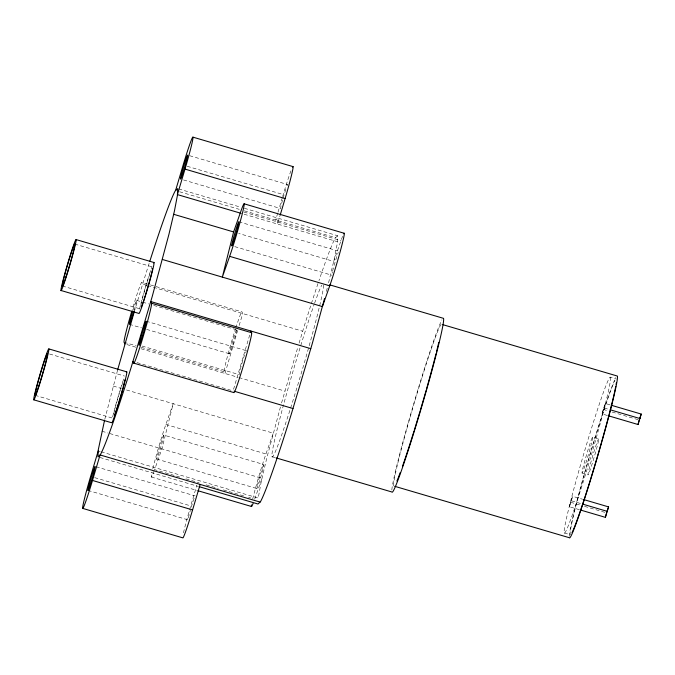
<?xml version="1.0" encoding="UTF-8"?>
<svg xmlns="http://www.w3.org/2000/svg" width="675" height="675" viewBox="0 0 675 675"><rect width="100%" height="100%" fill="white"/><g stroke="black" fill="none" stroke-linecap="round" stroke-linejoin="round"><path stroke-width="0.51" stroke-dasharray="3.38 2.53" d="M244.401 208.288L337.702 235.761L337.424 242.654L334.446 258.221L328.193 284.42M104.802 419.243L117.619 369.959M579.412 509.701L569.422 506.756L570.544 502.242L572.628 496.319L582.618 499.255M569.422 506.756L572.628 496.319M607.07 415.395L602.075 413.927L603.205 409.413L605.289 403.481L610.284 404.958M602.075 413.927L605.289 403.481M326.363 291.473L327.932 285.424M280.446 407L266.718 458.367L261.25 481.545L258.238 498.057L101.233 451.828M281.559 402.967L297.886 347.051M249.691 335.045L233.069 390.892M189.574 509.827A31.278 1.46 -73.6 0 1 190.721 505.904L196.847 485.317M277.703 213.19L275.662 220.05L277.762 218.118L277.526 224.058L279.855 216.219M277.99 212.203L282.361 197.497M282.656 196.518L283.238 194.552A31.278 1.46 -73.6 0 1 291.127 170.353M134.249 311.799L144.104 279.374A140.113 6.547 -73.6 0 1 149.529 262.153M237.651 330.396L224.969 373.452L224.176 371.748A31.278 1.46 -73.6 0 1 235.448 329.003M239.153 325.451L242.755 313.58L241.962 311.867L141.868 282.403A31.278 1.46 -73.6 0 0 132.038 310.331M299.093 343.094L304.138 326.489A140.113 6.547 -73.6 0 1 318.634 281.602M152.82 468.712A31.278 1.46 -73.6 0 1 165.864 424.482L173.171 403.709L161.907 448.883L154.6 469.657L181.896 477.689M252.703 499.07A31.278 1.46 -73.6 0 1 265.958 453.954L273.265 433.181L125.221 389.593M342.613 236.301A31.278 1.46 -73.6 0 0 341.002 240.637L333.695 261.411L238.655 233.432M254.694 499.129L262.001 478.356L108.962 433.299M337.702 235.761L335.264 238.005A140.113 6.547 -73.6 0 0 318.971 280.614M189.65 155.706L287.727 184.587A12.513 0.582 -73.6 0 0 287.061 185.785M187.186 166.278L283.238 194.552M183.549 179.955L280.614 208.533A12.513 0.582 -73.6 0 1 282.884 198.88M178.681 188.941L240.351 207.098M179.609 191.768L239.262 209.334M244.316 210.819L335.602 237.701M243.937 212.06L341.002 240.637M244.156 214.237L337.466 241.709M238.832 221.78L337.922 250.957M234.748 246.62L331.813 275.206M610.453 377.291A81.278 3.797 -73.6 0 1 578.036 498.083A81.278 3.797 -73.6 0 1 573.564 489.999A81.278 3.797 -73.6 0 1 610.453 377.291L616.444 379.055M74.798 244.08L151.715 266.726M604.159 408.004L609.154 409.472M603.205 409.413L608.2 410.881M612.191 412.054L638.17 419.707M146.703 285.297L142.661 284.108L141.868 282.403M147.715 285.593L302.695 331.223M136.536 300.358L141.59 301.852M142.594 302.147L148.66 303.936M153.723 305.421L235.617 329.535M592.692 437.155A18.765 0.878 -73.6 0 1 585.166 465.142A18.765 0.878 -73.6 0 1 584.204 463.058A18.765 0.878 -73.6 0 1 592.692 437.155L598.683 438.927A18.765 0.878 -73.6 0 1 591.165 466.906A18.765 0.878 -73.6 0 1 590.195 464.822A18.765 0.878 -73.6 0 1 598.683 438.927M62.345 285.998L140.265 308.939M146.213 321.216L246.316 350.688M129.414 324.312L141.547 327.881M146.602 329.375L229.508 353.784M582.019 473.082L588.009 474.846M142.13 346.064L239.195 374.642A12.513 0.582 -73.6 0 1 241.473 364.989A12.513 0.582 -73.6 0 1 245.649 351.894M124.082 342.276L136.215 345.845M141.269 347.338L224.176 371.748M126.892 344.579L135.996 347.254M141.05 348.747L237.954 377.274M238.95 377.57L284.909 391.103M137.017 362.61L232.057 390.597M571.506 500.833L581.496 503.778M570.544 502.242L580.534 505.178M584.533 506.36L605.509 512.536M49.537 353.995L124.462 376.051M113.231 386.066L121.222 388.412M564.258 532.955L570.248 534.718A81.278 3.797 -73.6 0 1 587.773 462.417A81.278 3.797 -73.6 0 1 614.992 380.498M165.864 424.482L265.958 453.954M272.05 456.705L275.079 457.591M35.083 395.314L112.008 417.96M163.789 435.097A12.513 0.582 -73.6 0 1 158.777 453.752A12.513 0.582 -73.6 0 1 158.127 452.36A12.513 0.582 -73.6 0 1 163.789 435.097L263.891 464.569A12.513 0.582 -73.6 0 1 258.871 483.224A12.513 0.582 -73.6 0 1 258.23 481.832A12.513 0.582 -73.6 0 1 263.891 464.569M101.967 431.241L107.966 433.004M156.676 459.042L256.77 488.514M98.204 450.942L100.229 451.533M185.946 478.887L199.091 482.752M206.162 484.836L218.295 488.413M223.358 489.898L244.586 496.15M248.628 497.34L250.653 497.939M99.984 457.481L198.062 486.354M151.335 477.006L196.838 490.404M96.128 466.763L195.21 495.939M94.669 477.63L190.721 505.904M88.003 490.413L188.097 519.885A12.513 0.582 -73.6 0 1 188.123 519.269M569.202 536.321A84.442 3.949 -73.6 0 1 589.267 456.773A84.442 3.949 -73.6 0 1 615.895 377.409M113.687 413.952A21.895 1.021 -73.6 0 1 123.171 381.493M139.548 309.167A26.587 1.24 -73.6 0 1 149.276 274.708M149.58 273.78A26.587 1.24 -73.6 0 1 151.014 269.527M151.276 268.785A26.587 1.24 -73.6 0 1 152.002 266.752M140.771 305.429A21.895 1.021 -73.6 0 1 150.432 272.168M188.393 517.885A12.513 0.582 -73.6 0 1 190.375 510.233M191.287 507.111A12.513 0.582 -73.6 0 1 194.999 496.133M283.112 198.113A12.513 0.582 -73.6 0 1 286.419 187.523M183.49 532.837A31.278 1.46 -73.6 0 1 189.287 510.815M154.246 470.652A31.278 1.46 -73.6 0 1 152.061 471.994M246.097 350.89A12.513 0.582 -73.6 0 1 246.291 351.304M393.711 486.008A84.442 3.949 -73.6 0 1 415.209 399.76A84.442 3.949 -73.6 0 1 441.745 324.346M332.108 273.198A12.513 0.582 -73.6 0 1 332.404 271.882M332.589 271.131A12.513 0.582 -73.6 0 1 338.268 252.458M323.755 285.044A90.695 4.236 -73.6 0 1 291.127 406.434A90.695 4.236 -73.6 0 1 274.742 439.526A90.695 4.236 -73.6 0 1 314.179 304.383M314.584 303.252A90.695 4.236 -73.6 0 1 321.756 285.112M235.778 327.999A31.278 1.46 -73.6 0 1 241.962 311.867M236.63 329.83A12.513 0.582 -73.6 0 1 231.905 347.6A12.513 0.582 -73.6 0 1 230.496 348.891A12.513 0.582 -73.6 0 1 236.41 330.033M132.832 310.753A12.513 0.582 -73.6 0 1 136.519 300.341A12.513 0.582 -73.6 0 1 133.81 311.572M391.829 490.016A90.695 4.236 -73.6 0 1 413.682 403.912A90.695 4.236 -73.6 0 1 441.948 319.815M112.649 416.888A26.587 1.24 -73.6 0 1 122.327 383.105M122.622 382.193A26.587 1.24 -73.6 0 1 124.014 378.101"/><path stroke-width="1.01" d="M104.566 420.247L98.238 449.989L97.968 456.882L100.398 454.638A140.113 6.547 -73.6 0 0 131.532 366.154L152.162 296.73L168.944 234.276L174.412 211.106L177.39 195.539L177.668 188.646L175.23 190.89A140.113 6.547 -73.6 0 0 149.842 261.166M233.601 231.938L222.337 277.113L229.643 256.34A31.278 1.46 -73.6 0 0 242.224 214A31.278 1.46 -73.6 0 0 240.907 211.165L233.601 231.938L173.661 214.296M580.407 509.996L605.382 517.345L606.285 513.734M605.382 517.345L608.588 506.9L583.622 499.551M608.074 415.69L638.035 424.516L639.166 420.002M638.035 424.516L641.25 414.07L611.28 405.253M324.532 298.527L312.196 343.845L291.566 413.277A140.113 6.547 -73.6 0 1 260.44 501.761L258.002 504.006L199.057 486.65M117.619 369.959L134.249 311.799M98.204 450.942L90.627 476.432A31.278 1.46 -73.6 0 0 82.662 508.376L182.765 537.848A31.278 1.46 -73.6 0 0 192.586 509.92L200.163 484.422M175.568 190.578L183.144 165.08A31.278 1.46 -73.6 0 1 192.966 137.152L293.068 166.624M82.662 508.376A31.278 1.46 -73.6 0 0 92.492 480.448L100.069 454.95L260.103 502.065M192.966 137.152A31.278 1.46 -73.6 0 1 185.001 169.096L177.424 194.594L241.127 213.342M280.15 215.232L285.103 198.568A31.278 1.46 -73.6 0 0 292.52 167.122M343.727 233.786A31.278 1.46 -73.6 0 1 340.63 249.995A31.278 1.46 -73.6 0 1 329.738 285.812L322.431 306.585L162.397 259.47M606.504 512.831L608.588 506.9M639.512 419.015L641.25 414.07M185.001 169.096L285.103 198.568M244.173 203.816L344.267 233.288M329.695 284.842L443.526 318.355A90.695 4.236 -73.6 0 1 420.424 410.991A90.695 4.236 -73.6 0 1 391.93 491.999L276.083 457.886M229.643 256.34L329.738 285.812M442.758 324.641L617.363 376.051A84.442 3.949 -73.6 0 1 595.865 462.299A84.442 3.949 -73.6 0 1 569.329 537.713L394.715 486.304M76.132 239.591A26.587 1.24 -73.6 0 1 65.475 279.239A26.587 1.24 -73.6 0 1 64.1 276.286A26.587 1.24 -73.6 0 1 76.132 239.591L154.052 262.533M610.158 409.767L640.128 418.593M310.795 348.663L150.761 301.548L151.554 303.252A31.278 1.46 -73.6 0 1 143.589 335.197A31.278 1.46 -73.6 0 1 133.76 363.133L233.862 392.597A31.278 1.46 -73.6 0 0 243.683 364.669A31.278 1.46 -73.6 0 0 251.648 332.724L250.855 331.02M151.554 303.252L251.648 332.724M61.003 290.486L138.923 313.428A26.587 1.24 -73.6 0 0 148.255 286.352A26.587 1.24 -73.6 0 0 153.588 262.963M234.065 391.188L293.001 408.544M582.491 504.065L607.466 511.422M48.87 348.916A26.587 1.24 -73.6 0 1 38.213 388.564A26.587 1.24 -73.6 0 1 36.847 385.611A26.587 1.24 -73.6 0 1 48.87 348.916L126.79 371.858M33.75 399.811L111.67 422.752A26.587 1.24 -73.6 0 0 121.002 395.668A26.587 1.24 -73.6 0 0 126.326 372.279M197.843 490.7L251.438 506.478M92.492 480.448L192.586 509.92M124.875 343.98L124.082 342.276A31.278 1.46 -73.6 0 1 131.752 311.302M132.967 361.42L133.76 363.133M616.326 382.911A81.278 3.797 -73.6 0 1 616.089 384.463M615.769 386.269A81.278 3.797 -73.6 0 1 614.638 391.812M614.452 392.681A81.278 3.797 -73.6 0 1 601.822 441.248M601.552 442.193A81.278 3.797 -73.6 0 1 572.029 532.642M152.558 268.768A21.895 1.021 -73.6 0 1 152.204 270.532M152.027 271.333A21.895 1.021 -73.6 0 1 151.597 273.156M151.352 274.151A21.895 1.021 -73.6 0 1 145.505 294.764M145.184 295.785A21.895 1.021 -73.6 0 1 144.239 298.747M143.935 299.675A21.895 1.021 -73.6 0 1 142.805 303.05M142.543 303.792A21.895 1.021 -73.6 0 1 141.421 306.83M253.091 503.466A31.278 1.46 -73.6 0 1 251.497 504.942M438.775 342.377A84.442 3.949 -73.6 0 1 436.489 351.852M436.042 353.632A84.442 3.949 -73.6 0 1 426.372 389.483M426.094 390.471A84.442 3.949 -73.6 0 1 420.238 410.594M419.943 411.59A84.442 3.949 -73.6 0 1 414.231 430.38M413.935 431.325A84.442 3.949 -73.6 0 1 402.519 466.163M400.199 472.601A84.442 3.949 -73.6 0 1 398.495 477.098M398.183 477.892A84.442 3.949 -73.6 0 1 396.892 481.039M133.81 311.572A12.513 0.582 -73.6 0 1 129.448 324.337A12.513 0.582 -73.6 0 1 132.604 311.538M124.951 379.856A21.895 1.021 -73.6 0 1 123.171 387.07M122.909 388.041A21.895 1.021 -73.6 0 1 119.88 398.706M119.61 399.608A21.895 1.021 -73.6 0 1 118.522 403.211M118.252 404.08A21.895 1.021 -73.6 0 1 114.412 415.513M38.762 386.058A21.895 1.021 -73.6 0 0 47.537 353.405A21.895 1.021 -73.6 0 0 37.631 383.619A21.895 1.021 -73.6 0 0 38.762 386.058M66.015 276.733A21.895 1.021 -73.6 0 0 74.798 244.08A21.895 1.021 -73.6 0 0 64.893 274.303A21.895 1.021 -73.6 0 0 66.015 276.733M90.104 485.123A12.513 0.582 -73.6 0 0 95.116 466.467A12.513 0.582 -73.6 0 0 89.454 483.73A12.513 0.582 -73.6 0 0 90.104 485.123M141.202 339.871A12.513 0.582 -73.6 0 0 146.213 321.216A12.513 0.582 -73.6 0 0 140.552 338.487A12.513 0.582 -73.6 0 0 141.202 339.871M182.613 173.77A12.513 0.582 -73.6 0 0 187.633 155.115A12.513 0.582 -73.6 0 0 181.972 172.378A12.513 0.582 -73.6 0 0 182.613 173.77M233.82 240.435A12.513 0.582 -73.6 0 0 238.832 221.78A12.513 0.582 -73.6 0 0 233.17 239.051A12.513 0.582 -73.6 0 0 233.82 240.435"/></g></svg>
